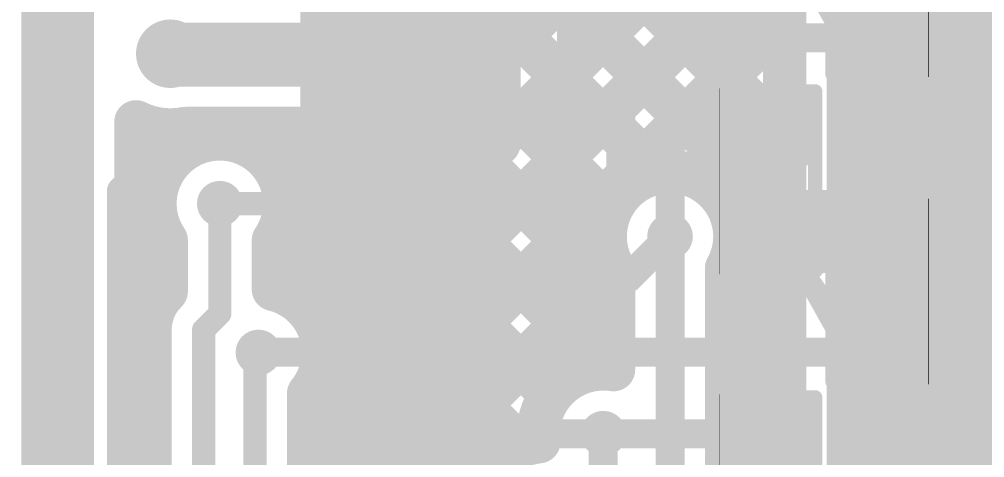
# Model space of a CAD drawing. Header units: millimetres. Extents: x -0.27 to 3.22, y -0.27 to 1.91.
# Drawn here: x 1.5378 to 1.8704, y 0.5177 to 0.6689 of the extents above; entities that cross this region are included whole.
import ezdxf

# ---------------------------------------------------------------- set-up
doc = ezdxf.new("R2010")
doc.units = ezdxf.units.MM
doc.header["$MEASUREMENT"] = 0
for name, color, linetype in [('BottomLayer', 5, 'Continuous'), ('BottomOverlay', 54, 'Continuous'), ('BottomPaste', 16, 'Continuous'), ('BottomSolder', 6, 'Continuous'), ('TopLayer', 1, 'Continuous'), ('TopOverlay', 2, 'Continuous'), ('TopPaste', 8, 'Continuous'), ('TopSolder', 216, 'Continuous'), ('ViaHoleLayer', 16, 'Continuous')]:
    doc.layers.add(name, color=color, linetype=linetype)
doc.styles.add('Arial', font='arial.ttf', dxfattribs={"height": 0.2})

# ---------------------------------------------------------------- blocks, each defined once
blk = doc.blocks.new('24_TSSOP_15')
at = {"layer": 'TopLayer'}
for points in [[(-0.14370075, 0.14960635), (-0.08464565, 0.14960635), (-0.08464565, 0.13188985), (-0.14370075, 0.13188985)], [(0.08464565, 0.14960635), (0.14370075, 0.14960635), (0.14370075, 0.13188985), (0.08464565, 0.13188985)], [(-0.14370075, 0.12401575), (-0.08464565, 0.12401575), (-0.08464565, 0.10629925), (-0.14370075, 0.10629925)], [(0.08464565, 0.12401575), (0.14370075, 0.12401575), (0.14370075, 0.10629925), (0.08464565, 0.10629925)], [(-0.14370075, 0.09842525), (-0.08464565, 0.09842525), (-0.08464565, 0.08070875), (-0.14370075, 0.08070875)], [(0.08464565, 0.09842525), (0.14370075, 0.09842525), (0.14370075, 0.08070875), (0.08464565, 0.08070875)], [(-0.14370075, 0.07283465), (-0.08464565, 0.07283465), (-0.08464565, 0.05511815), (-0.14370075, 0.05511815)], [(0.08464565, 0.07283465), (0.14370075, 0.07283465), (0.14370075, 0.05511815), (0.08464565, 0.05511815)], [(-0.14370075, 0.04724415), (-0.08464565, 0.04724415), (-0.08464565, 0.02952765), (-0.14370075, 0.02952765)], [(0.08464565, 0.04724415), (0.14370075, 0.04724415), (0.14370075, 0.02952765), (0.08464565, 0.02952765)], [(-0.14370075, 0.02165355), (-0.08464565, 0.02165355), (-0.08464565, 0.00393705), (-0.14370075, 0.00393705)], [(0.08464565, 0.02165355), (0.14370075, 0.02165355), (0.14370075, 0.00393705), (0.08464565, 0.00393705)], [(-0.14370075, -0.00393695), (-0.08464565, -0.00393695), (-0.08464565, -0.02165345), (-0.14370075, -0.02165345)], [(0.08464565, -0.00393695), (0.14370075, -0.00393695), (0.14370075, -0.02165345), (0.08464565, -0.02165345)], [(-0.14370075, -0.02952755), (-0.08464565, -0.02952755), (-0.08464565, -0.04724405), (-0.14370075, -0.04724405)], [(0.08464565, -0.02952755), (0.14370075, -0.02952755), (0.14370075, -0.04724405), (0.08464565, -0.04724405)], [(-0.14370075, -0.05511805), (-0.08464565, -0.05511805), (-0.08464565, -0.07283455), (-0.14370075, -0.07283455)], [(0.08464565, -0.05511805), (0.14370075, -0.05511805), (0.14370075, -0.07283455), (0.08464565, -0.07283455)], [(-0.14370075, -0.08070865), (-0.08464565, -0.08070865), (-0.08464565, -0.09842515), (-0.14370075, -0.09842515)], [(0.08464565, -0.08070865), (0.14370075, -0.08070865), (0.14370075, -0.09842515), (0.08464565, -0.09842515)], [(-0.14370075, -0.10629915), (-0.08464565, -0.10629915), (-0.08464565, -0.12401565), (-0.14370075, -0.12401565)], [(0.08464565, -0.10629915), (0.14370075, -0.10629915), (0.14370075, -0.12401565), (0.08464565, -0.12401565)], [(-0.14370075, -0.13188975), (-0.08464565, -0.13188975), (-0.08464565, -0.14960625), (-0.14370075, -0.14960625)], [(0.08464565, -0.13188975), (0.14370075, -0.13188975), (0.14370075, -0.14960625), (0.08464565, -0.14960625)]]:
    blk.add_hatch(color=1, dxfattribs=at).paths.add_polyline_path(points)
at = {"layer": 'TopPaste'}
for points in [[(-0.14370075, 0.14960635), (-0.08464565, 0.14960635), (-0.08464565, 0.13188985), (-0.14370075, 0.13188985)], [(0.08464565, 0.14960635), (0.14370075, 0.14960635), (0.14370075, 0.13188985), (0.08464565, 0.13188985)], [(-0.14370075, 0.12401575), (-0.08464565, 0.12401575), (-0.08464565, 0.10629925), (-0.14370075, 0.10629925)], [(0.08464565, 0.12401575), (0.14370075, 0.12401575), (0.14370075, 0.10629925), (0.08464565, 0.10629925)], [(-0.14370075, 0.09842525), (-0.08464565, 0.09842525), (-0.08464565, 0.08070875), (-0.14370075, 0.08070875)], [(0.08464565, 0.09842525), (0.14370075, 0.09842525), (0.14370075, 0.08070875), (0.08464565, 0.08070875)], [(-0.14370075, 0.07283465), (-0.08464565, 0.07283465), (-0.08464565, 0.05511815), (-0.14370075, 0.05511815)], [(0.08464565, 0.07283465), (0.14370075, 0.07283465), (0.14370075, 0.05511815), (0.08464565, 0.05511815)], [(-0.14370075, 0.04724415), (-0.08464565, 0.04724415), (-0.08464565, 0.02952765), (-0.14370075, 0.02952765)], [(0.08464565, 0.04724415), (0.14370075, 0.04724415), (0.14370075, 0.02952765), (0.08464565, 0.02952765)], [(-0.14370075, 0.02165355), (-0.08464565, 0.02165355), (-0.08464565, 0.00393705), (-0.14370075, 0.00393705)], [(0.08464565, 0.02165355), (0.14370075, 0.02165355), (0.14370075, 0.00393705), (0.08464565, 0.00393705)], [(-0.14370075, -0.00393695), (-0.08464565, -0.00393695), (-0.08464565, -0.02165345), (-0.14370075, -0.02165345)], [(0.08464565, -0.00393695), (0.14370075, -0.00393695), (0.14370075, -0.02165345), (0.08464565, -0.02165345)], [(-0.14370075, -0.02952755), (-0.08464565, -0.02952755), (-0.08464565, -0.04724405), (-0.14370075, -0.04724405)], [(0.08464565, -0.02952755), (0.14370075, -0.02952755), (0.14370075, -0.04724405), (0.08464565, -0.04724405)], [(-0.14370075, -0.05511805), (-0.08464565, -0.05511805), (-0.08464565, -0.07283455), (-0.14370075, -0.07283455)], [(0.08464565, -0.05511805), (0.14370075, -0.05511805), (0.14370075, -0.07283455), (0.08464565, -0.07283455)], [(-0.14370075, -0.08070865), (-0.08464565, -0.08070865), (-0.08464565, -0.09842515), (-0.14370075, -0.09842515)], [(0.08464565, -0.08070865), (0.14370075, -0.08070865), (0.14370075, -0.09842515), (0.08464565, -0.09842515)], [(-0.14370075, -0.10629915), (-0.08464565, -0.10629915), (-0.08464565, -0.12401565), (-0.14370075, -0.12401565)], [(0.08464565, -0.10629915), (0.14370075, -0.10629915), (0.14370075, -0.12401565), (0.08464565, -0.12401565)], [(-0.14370075, -0.13188975), (-0.08464565, -0.13188975), (-0.08464565, -0.14960625), (-0.14370075, -0.14960625)], [(0.08464565, -0.13188975), (0.14370075, -0.13188975), (0.14370075, -0.14960625), (0.08464565, -0.14960625)]]:
    blk.add_hatch(color=8, dxfattribs=at).paths.add_polyline_path(points)
at = {"layer": 'TopSolder'}
for points in [[(-0.14770075, 0.15360635), (-0.08064565, 0.15360635), (-0.08064565, 0.12788985), (-0.14770075, 0.12788985)], [(0.08064565, 0.15360635), (0.14770075, 0.15360635), (0.14770075, 0.12788985), (0.08064565, 0.12788985)], [(-0.14770075, 0.12801575), (-0.08064565, 0.12801575), (-0.08064565, 0.10229925), (-0.14770075, 0.10229925)], [(0.08064565, 0.12801575), (0.14770075, 0.12801575), (0.14770075, 0.10229925), (0.08064565, 0.10229925)], [(-0.14770075, 0.10242525), (-0.08064565, 0.10242525), (-0.08064565, 0.07670875), (-0.14770075, 0.07670875)], [(0.08064565, 0.10242525), (0.14770075, 0.10242525), (0.14770075, 0.07670875), (0.08064565, 0.07670875)], [(-0.14770075, 0.07683465), (-0.08064565, 0.07683465), (-0.08064565, 0.05111815), (-0.14770075, 0.05111815)], [(0.08064565, 0.07683465), (0.14770075, 0.07683465), (0.14770075, 0.05111815), (0.08064565, 0.05111815)], [(-0.14770075, 0.05124415), (-0.08064565, 0.05124415), (-0.08064565, 0.02552765), (-0.14770075, 0.02552765)], [(0.08064565, 0.05124415), (0.14770075, 0.05124415), (0.14770075, 0.02552765), (0.08064565, 0.02552765)], [(-0.14770075, 0.02565355), (-0.08064565, 0.02565355), (-0.08064565, -6.295e-05), (-0.14770075, -6.295e-05)], [(0.08064565, 0.02565355), (0.14770075, 0.02565355), (0.14770075, -6.295e-05), (0.08064565, -6.295e-05)], [(-0.14770075, 6.305e-05), (-0.08064565, 6.305e-05), (-0.08064565, -0.02565345), (-0.14770075, -0.02565345)], [(0.08064565, 6.305e-05), (0.14770075, 6.305e-05), (0.14770075, -0.02565345), (0.08064565, -0.02565345)], [(-0.14770075, -0.02552755), (-0.08064565, -0.02552755), (-0.08064565, -0.05124405), (-0.14770075, -0.05124405)], [(0.08064565, -0.02552755), (0.14770075, -0.02552755), (0.14770075, -0.05124405), (0.08064565, -0.05124405)], [(-0.14770075, -0.05111805), (-0.08064565, -0.05111805), (-0.08064565, -0.07683455), (-0.14770075, -0.07683455)], [(0.08064565, -0.05111805), (0.14770075, -0.05111805), (0.14770075, -0.07683455), (0.08064565, -0.07683455)], [(-0.14770075, -0.07670865), (-0.08064565, -0.07670865), (-0.08064565, -0.10242515), (-0.14770075, -0.10242515)], [(0.08064565, -0.07670865), (0.14770075, -0.07670865), (0.14770075, -0.10242515), (0.08064565, -0.10242515)], [(-0.14770075, -0.10229915), (-0.08064565, -0.10229915), (-0.08064565, -0.12801565), (-0.14770075, -0.12801565)], [(0.08064565, -0.10229915), (0.14770075, -0.10229915), (0.14770075, -0.12801565), (0.08064565, -0.12801565)], [(-0.14770075, -0.12788975), (-0.08064565, -0.12788975), (-0.08064565, -0.15360625), (-0.14770075, -0.15360625)], [(0.08064565, -0.12788975), (0.14770075, -0.12788975), (0.14770075, -0.15360625), (0.08064565, -0.15360625)]]:
    blk.add_hatch(color=216, dxfattribs=at).paths.add_polyline_path(points)
at = {"layer": 'TopOverlay'}
for points, const_width in [([(-0.145, 0.155, 1), (-0.155, 0.155, 1)], 0.005), ([(-0.15625, 0.155, 1), (-0.15375, 0.155, 1)], 0.0025), ([(-0.14625, 0.155, 1), (-0.14375, 0.155, 1)], 0.0025), ([(-0.078738, 0.155232, 1), (-0.076238, 0.155232, 1)], 0.0025), ([(0.076262, 0.155232, 1), (0.078762, 0.155232, 1)], 0.0025), ([(-0.0779372, -0.1515776, 1), (-0.0754372, -0.1515776, 1)], 0.0025), ([(0.0770628, -0.1515776, 1), (0.0795628, -0.1515776, 1)], 0.0025)]:
    blk.add_lwpolyline(points, format="xyb", close=True, dxfattribs=dict(at, const_width=const_width))
at = {"layer": 'TopOverlay', "const_width": 0.005}
for points in [[(-0.077488, 0.155232), (0.077512, 0.155232)], [(-0.0766872, -0.1515776), (0.0783128, -0.1515776)]]:
    blk.add_lwpolyline(points, dxfattribs=at)
blk = doc.blocks.new('R__0402_67')
at = {"layer": 'TopLayer'}
for points in [[(-0.0275, -0.0125), (-0.0275, 0.0125), (-0.009499999999999998, 0.0125), (-0.009500000000000001, -0.0125)], [(0.009499999999999998, -0.0125), (0.009500000000000001, 0.0125), (0.0275, 0.0125), (0.0275, -0.0125)]]:
    blk.add_hatch(color=1, dxfattribs=at).paths.add_polyline_path(points)
at = {"layer": 'TopPaste'}
for points in [[(-0.0275, -0.0125), (-0.0275, 0.0125), (-0.009499999999999998, 0.0125), (-0.009500000000000001, -0.0125)], [(0.009499999999999998, -0.0125), (0.009500000000000001, 0.0125), (0.0275, 0.0125), (0.0275, -0.0125)]]:
    blk.add_hatch(color=8, dxfattribs=at).paths.add_polyline_path(points)
at = {"layer": 'TopSolder'}
for points in [[(-0.0315, -0.0165), (-0.0315, 0.0165), (-0.005499999999999999, 0.0165), (-0.005500000000000001, -0.0165)], [(0.005499999999999999, -0.0165), (0.005500000000000001, 0.0165), (0.0315, 0.0165), (0.0315, -0.0165)]]:
    blk.add_hatch(color=216, dxfattribs=at).paths.add_polyline_path(points)
at = {"layer": 'TopOverlay'}
for points, const_width in [([(-0.031, 0.016), (0.031, 0.016)], 0.005), ([(-0.031, 0.016), (-0.031, -0.016)], 0.005), ([(0.031, 0.016), (0.031, -0.016)], 0.005), ([(-0.031, -0.016), (0.031, -0.016)], 0.005), ([(-0.032, -0.017), (0.032, -0.017)], 0.000127)]:
    blk.add_lwpolyline(points, dxfattribs=dict(at, const_width=const_width))
for points, const_width in [([(-0.03225, 0.016, 1), (-0.02975, 0.016, 1)], 0.0025), ([(-0.03225, 0.016, 1), (-0.02975, 0.016, 1)], 0.0025), ([(0.02975, 0.016, 1), (0.03225, 0.016, 1)], 0.0025), ([(0.02975, 0.016, 1), (0.03225, 0.016, 1)], 0.0025), ([(-0.03225, -0.016, 1), (-0.02975, -0.016, 1)], 0.0025), ([(-0.03225, -0.016, 1), (-0.02975, -0.016, 1)], 0.0025), ([(0.02975, -0.016, 1), (0.03225, -0.016, 1)], 0.0025), ([(0.02975, -0.016, 1), (0.03225, -0.016, 1)], 0.0025), ([(-0.0320317, -0.017, 1), (-0.0319683, -0.017, 1)], 6.35e-05), ([(0.0319683, -0.017, 1), (0.0320317, -0.017, 1)], 6.35e-05)]:
    blk.add_lwpolyline(points, format="xyb", close=True, dxfattribs=dict(at, const_width=const_width))
blk = doc.blocks.new('R__0402_68')
at = {"layer": 'TopLayer'}
for points in [[(-0.0275, -0.0125), (-0.0275, 0.0125), (-0.009500000000000003, 0.0125), (-0.009499999999999996, -0.0125)], [(0.009500000000000003, -0.0125), (0.009499999999999996, 0.0125), (0.0275, 0.0125), (0.0275, -0.0125)]]:
    blk.add_hatch(color=1, dxfattribs=at).paths.add_polyline_path(points)
at = {"layer": 'TopPaste'}
for points in [[(-0.0275, -0.0125), (-0.0275, 0.0125), (-0.009500000000000003, 0.0125), (-0.009499999999999996, -0.0125)], [(0.009500000000000003, -0.0125), (0.009499999999999996, 0.0125), (0.0275, 0.0125), (0.0275, -0.0125)]]:
    blk.add_hatch(color=8, dxfattribs=at).paths.add_polyline_path(points)
at = {"layer": 'TopSolder'}
for points in [[(-0.0315, -0.0165), (-0.0315, 0.0165), (-0.005500000000000003, 0.0165), (-0.005499999999999997, -0.0165)], [(0.005500000000000003, -0.0165), (0.005499999999999997, 0.0165), (0.0315, 0.0165), (0.0315, -0.0165)]]:
    blk.add_hatch(color=216, dxfattribs=at).paths.add_polyline_path(points)
at = {"layer": 'TopOverlay'}
for points, const_width in [([(0.031, 0.016), (-0.031, 0.016)], 0.005), ([(-0.031, -0.016), (-0.031, 0.016)], 0.005), ([(0.031, -0.016), (0.031, 0.016)], 0.005), ([(0.031, -0.016), (-0.031, -0.016)], 0.005), ([(0.032, -0.017), (-0.032, -0.017)], 0.000127)]:
    blk.add_lwpolyline(points, dxfattribs=dict(at, const_width=const_width))
for points, const_width in [([(-0.03225, 0.016, 1), (-0.02975, 0.016, 1)], 0.0025), ([(-0.03225, 0.016, 1), (-0.02975, 0.016, 1)], 0.0025), ([(0.02975, 0.016, 1), (0.03225, 0.016, 1)], 0.0025), ([(0.02975, 0.016, 1), (0.03225, 0.016, 1)], 0.0025), ([(-0.03225, -0.016, 1), (-0.02975, -0.016, 1)], 0.0025), ([(-0.03225, -0.016, 1), (-0.02975, -0.016, 1)], 0.0025), ([(0.02975, -0.016, 1), (0.03225, -0.016, 1)], 0.0025), ([(0.02975, -0.016, 1), (0.03225, -0.016, 1)], 0.0025), ([(-0.0320317, -0.017, 1), (-0.0319683, -0.017, 1)], 6.35e-05), ([(0.0319683, -0.017, 1), (0.0320317, -0.017, 1)], 6.35e-05)]:
    blk.add_lwpolyline(points, format="xyb", close=True, dxfattribs=dict(at, const_width=const_width))
blk = doc.blocks.new('R__0402_69')
at = {"layer": 'TopLayer'}
for points in [[(-0.0275, -0.0125), (-0.0275, 0.0125), (-0.009499999999999998, 0.0125), (-0.009500000000000001, -0.0125)], [(0.009499999999999998, -0.0125), (0.009500000000000001, 0.0125), (0.0275, 0.0125), (0.0275, -0.0125)]]:
    blk.add_hatch(color=1, dxfattribs=at).paths.add_polyline_path(points)
at = {"layer": 'TopPaste'}
for points in [[(-0.0275, -0.0125), (-0.0275, 0.0125), (-0.009499999999999998, 0.0125), (-0.009500000000000001, -0.0125)], [(0.009499999999999998, -0.0125), (0.009500000000000001, 0.0125), (0.0275, 0.0125), (0.0275, -0.0125)]]:
    blk.add_hatch(color=8, dxfattribs=at).paths.add_polyline_path(points)
at = {"layer": 'TopSolder'}
for points in [[(-0.0315, -0.0165), (-0.0315, 0.0165), (-0.005499999999999999, 0.0165), (-0.005500000000000001, -0.0165)], [(0.005499999999999999, -0.0165), (0.005500000000000001, 0.0165), (0.0315, 0.0165), (0.0315, -0.0165)]]:
    blk.add_hatch(color=216, dxfattribs=at).paths.add_polyline_path(points)
at = {"layer": 'TopOverlay'}
for points, const_width in [([(-0.031, 0.016), (0.031, 0.016)], 0.005), ([(-0.031, 0.016), (-0.031, -0.016)], 0.005), ([(0.031, 0.016), (0.031, -0.016)], 0.005), ([(-0.031, -0.016), (0.031, -0.016)], 0.005), ([(-0.032, -0.017), (0.032, -0.017)], 0.000127)]:
    blk.add_lwpolyline(points, dxfattribs=dict(at, const_width=const_width))
for points, const_width in [([(-0.03225, 0.016, 1), (-0.02975, 0.016, 1)], 0.0025), ([(-0.03225, 0.016, 1), (-0.02975, 0.016, 1)], 0.0025), ([(0.02975, 0.016, 1), (0.03225, 0.016, 1)], 0.0025), ([(0.02975, 0.016, 1), (0.03225, 0.016, 1)], 0.0025), ([(-0.03225, -0.016, 1), (-0.02975, -0.016, 1)], 0.0025), ([(-0.03225, -0.016, 1), (-0.02975, -0.016, 1)], 0.0025), ([(0.02975, -0.016, 1), (0.03225, -0.016, 1)], 0.0025), ([(0.02975, -0.016, 1), (0.03225, -0.016, 1)], 0.0025), ([(-0.0320317, -0.017, 1), (-0.0319683, -0.017, 1)], 6.35e-05), ([(0.0319683, -0.017, 1), (0.0320317, -0.017, 1)], 6.35e-05)]:
    blk.add_lwpolyline(points, format="xyb", close=True, dxfattribs=dict(at, const_width=const_width))
blk = doc.blocks.new('R__0402_70')
at = {"layer": 'TopLayer'}
for points in [[(-0.0275, -0.0125), (-0.0275, 0.0125), (-0.009500000000000003, 0.0125), (-0.009499999999999996, -0.0125)], [(0.009500000000000003, -0.0125), (0.009499999999999996, 0.0125), (0.0275, 0.0125), (0.0275, -0.0125)]]:
    blk.add_hatch(color=1, dxfattribs=at).paths.add_polyline_path(points)
at = {"layer": 'TopPaste'}
for points in [[(-0.0275, -0.0125), (-0.0275, 0.0125), (-0.009500000000000003, 0.0125), (-0.009499999999999996, -0.0125)], [(0.009500000000000003, -0.0125), (0.009499999999999996, 0.0125), (0.0275, 0.0125), (0.0275, -0.0125)]]:
    blk.add_hatch(color=8, dxfattribs=at).paths.add_polyline_path(points)
at = {"layer": 'TopSolder'}
for points in [[(-0.0315, -0.0165), (-0.0315, 0.0165), (-0.005500000000000003, 0.0165), (-0.005499999999999997, -0.0165)], [(0.005500000000000003, -0.0165), (0.005499999999999997, 0.0165), (0.0315, 0.0165), (0.0315, -0.0165)]]:
    blk.add_hatch(color=216, dxfattribs=at).paths.add_polyline_path(points)
at = {"layer": 'TopOverlay'}
for points, const_width in [([(0.031, 0.016), (-0.031, 0.016)], 0.005), ([(-0.031, -0.016), (-0.031, 0.016)], 0.005), ([(0.031, -0.016), (0.031, 0.016)], 0.005), ([(0.031, -0.016), (-0.031, -0.016)], 0.005), ([(0.032, -0.017), (-0.032, -0.017)], 0.000127)]:
    blk.add_lwpolyline(points, dxfattribs=dict(at, const_width=const_width))
for points, const_width in [([(-0.03225, 0.016, 1), (-0.02975, 0.016, 1)], 0.0025), ([(-0.03225, 0.016, 1), (-0.02975, 0.016, 1)], 0.0025), ([(0.02975, 0.016, 1), (0.03225, 0.016, 1)], 0.0025), ([(0.02975, 0.016, 1), (0.03225, 0.016, 1)], 0.0025), ([(-0.03225, -0.016, 1), (-0.02975, -0.016, 1)], 0.0025), ([(-0.03225, -0.016, 1), (-0.02975, -0.016, 1)], 0.0025), ([(0.02975, -0.016, 1), (0.03225, -0.016, 1)], 0.0025), ([(0.02975, -0.016, 1), (0.03225, -0.016, 1)], 0.0025), ([(-0.0320317, -0.017, 1), (-0.0319683, -0.017, 1)], 6.35e-05), ([(0.0319683, -0.017, 1), (0.0320317, -0.017, 1)], 6.35e-05)]:
    blk.add_lwpolyline(points, format="xyb", close=True, dxfattribs=dict(at, const_width=const_width))
blk = doc.blocks.new('R__0603_B_132')
at = {"layer": 'BottomLayer'}
for points in [[(-0.045, -0.0175), (-0.045, 0.0175), (-0.015, 0.0175), (-0.015, -0.0175)], [(0.015, -0.0175), (0.015, 0.0175), (0.045, 0.0175), (0.045, -0.0175)]]:
    blk.add_hatch(color=5, dxfattribs=at).paths.add_polyline_path(points)
at = {"layer": 'BottomPaste'}
for points in [[(-0.045, -0.0175), (-0.045, 0.0175), (-0.015, 0.0175), (-0.015, -0.0175)], [(0.015, -0.0175), (0.015, 0.0175), (0.045, 0.0175), (0.045, -0.0175)]]:
    blk.add_hatch(color=16, dxfattribs=at).paths.add_polyline_path(points)
at = {"layer": 'BottomSolder'}
for points in [[(-0.049, -0.0215), (-0.049, 0.0215), (-0.011, 0.0215), (-0.011, -0.0215)], [(0.011, -0.0215), (0.011, 0.0215), (0.049, 0.0215), (0.049, -0.0215)]]:
    blk.add_hatch(color=6, dxfattribs=at).paths.add_polyline_path(points)
at = {"layer": 'BottomOverlay', "const_width": 0.005}
for points in [[(-0.049, 0.021), (0.049, 0.021)], [(-0.049, 0.021), (-0.049, -0.021)], [(0.049, 0.021), (0.049, -0.021)], [(-0.049, -0.021), (0.049, -0.021)]]:
    blk.add_lwpolyline(points, dxfattribs=at)
at = {"layer": 'BottomOverlay', "const_width": 0.0025}
for points in [[(-0.05025, 0.021, 1), (-0.04775, 0.021, 1)], [(-0.05025, 0.021, 1), (-0.04775, 0.021, 1)], [(0.04775, 0.021, 1), (0.05025, 0.021, 1)], [(0.04775, 0.021, 1), (0.05025, 0.021, 1)], [(-0.05025, -0.021, 1), (-0.04775, -0.021, 1)], [(-0.05025, -0.021, 1), (-0.04775, -0.021, 1)], [(0.04775, -0.021, 1), (0.05025, -0.021, 1)], [(0.04775, -0.021, 1), (0.05025, -0.021, 1)]]:
    blk.add_lwpolyline(points, format="xyb", close=True, dxfattribs=at)

msp = doc.modelspace()

# ---------------------------------------------------------------- hatches: boundary and pattern name
at = {"layer": 'BottomLayer'}
msp.add_hatch(color=5, dxfattribs=at).paths.add_polyline_path([(1.816, 0.431), (1.949, 0.431), (1.949, 0.811), (1.816, 0.811)])
h = msp.add_hatch(color=5, dxfattribs=at)
edge = h.paths.add_edge_path()
edge.add_arc((1.589811, 0.657), 0.011811, 0, 360)
h = msp.add_hatch(color=5, dxfattribs=at)
edge = h.paths.add_edge_path()
edge.add_arc((1.606874, 0.6052953), 0.007874, 0, 360)
h = msp.add_hatch(color=5, dxfattribs=at)
edge = h.paths.add_edge_path()
edge.add_arc((1.836, 0.596), 0.011811, 0, 360)
h = msp.add_hatch(color=5, dxfattribs=at)
edge = h.paths.add_edge_path()
edge.add_arc((1.762, 0.594), 0.007874, 0, 360)
h = msp.add_hatch(color=5, dxfattribs=at)
edge = h.paths.add_edge_path()
edge.add_arc((1.6201693, 0.554), 0.007874, 0, 360)
h = msp.add_hatch(color=5, dxfattribs=at)
edge = h.paths.add_edge_path()
edge.add_arc((1.7390003, 0.5259999), 0.007874, 0, 360)
at = {"layer": 'TopLayer'}
h = msp.add_hatch(color=1, dxfattribs=at)
edge = h.paths.add_edge_path()
edge.add_arc((1.589811, 0.657), 0.011811, 0, 360)
h = msp.add_hatch(color=1, dxfattribs=at)
edge = h.paths.add_edge_path()
edge.add_arc((1.606874, 0.6052953), 0.007874, 0, 360)
msp.add_hatch(color=1, dxfattribs=at).paths.add_polyline_path([(1.783, 0.582), (1.847, 0.582), (1.847, 0.61), (1.783, 0.61)])
h = msp.add_hatch(color=1, dxfattribs=at)
edge = h.paths.add_edge_path()
edge.add_arc((1.836, 0.596), 0.011811, 0, 360)
h = msp.add_hatch(color=1, dxfattribs=at)
edge = h.paths.add_edge_path()
edge.add_arc((1.762, 0.594), 0.007874, 0, 360)
h = msp.add_hatch(color=1, dxfattribs=at)
edge = h.paths.add_edge_path()
edge.add_arc((1.6201693, 0.554), 0.007874, 0, 360)
h = msp.add_hatch(color=1, dxfattribs=at)
edge = h.paths.add_edge_path()
edge.add_arc((1.7390003, 0.5259999), 0.007874, 0, 360)
at = {"layer": 'ViaHoleLayer'}
h = msp.add_hatch(color=16, dxfattribs=at)
edge = h.paths.add_edge_path()
edge.add_arc((1.589811, 0.657), 0.0059055, 0, 360)
h = msp.add_hatch(color=16, dxfattribs=at)
edge = h.paths.add_edge_path()
edge.add_arc((1.606874, 0.6052953), 0.003937, 0, 360)
h = msp.add_hatch(color=16, dxfattribs=at)
edge = h.paths.add_edge_path()
edge.add_arc((1.836, 0.596), 0.0059055, 0, 360)
h = msp.add_hatch(color=16, dxfattribs=at)
edge = h.paths.add_edge_path()
edge.add_arc((1.762, 0.594), 0.003937, 0, 360)
h = msp.add_hatch(color=16, dxfattribs=at)
edge = h.paths.add_edge_path()
edge.add_arc((1.6201693, 0.554), 0.003937, 0, 360)
h = msp.add_hatch(color=16, dxfattribs=at)
edge = h.paths.add_edge_path()
edge.add_arc((1.7390003, 0.5259999), 0.003937, 0, 360)

# ---------------------------------------------------------------- linework, layer by layer
at = {"layer": 'BottomLayer'}
for points, const_width in [([(1.8015, 0.455), (1.8015, 0.8255)], 0.015), ([(1.551, 0.502), (1.551, 0.772)], 0.025), ([(1.7035, 0.7549411), (1.8015, 0.6569411)], 0.015), ([(1.703, 0.6553943), (1.8015, 0.7538943)], 0.015), ([(1.703, 0.62711), (1.8015, 0.72561)], 0.015), ([(1.706, 0.7241568), (1.8015, 0.6286568)], 0.015), ([(1.6375, 0.5333257), (1.8015, 0.6973257)], 0.015), ([(1.706, 0.6958725), (1.8015, 0.6003725)], 0.015), ([(1.703, 0.626), (1.703, 0.6825)], 0.015), ([(1.6375, 0.5050414), (1.8015, 0.6690414)], 0.015), ([(1.703, 0.6705882), (1.7576426, 0.6159456)], 0.015), ([(1.589811, 0.657), (1.5901213, 0.6566897)], 0.022), ([(1.5901213, 0.6566897), (1.6698103, 0.6566897)], 0.022), ([(1.6698103, 0.6566897), (1.671, 0.6555)], 0.022), ([(1.703, 0.6423039), (1.7417625, 0.6035414)], 0.015), ([(1.7737705, 0.6130276), (1.8015, 0.6407571)], 0.015), ([(1.578, 0.5131838), (1.578, 0.633489)], 0.015), ([(1.5949195, 0.6311897), (1.639, 0.6311897)], 0.015), ([(1.600977, 0.6311897), (1.604612, 0.6275547)], 0.015), ([(1.6165202, 0.6254831), (1.6222268, 0.6311897)], 0.015), ([(1.6292613, 0.6311897), (1.7210693, 0.5393817)], 0.015), ([(1.639, 0.626), (1.639, 0.6311897)], 0.015), ([(1.578, 0.6152472), (1.5937362, 0.6309834)], 0.015), ([(1.578, 0.6258824), (1.587462, 0.6164204)], 0.015), ([(1.625374, 0.5777683), (1.6736057, 0.626)], 0.015), ([(1.6288449, 0.6095235), (1.6453214, 0.626)], 0.015), ([(1.639, 0.626), (1.703, 0.626)], 0.015), ([(1.6400854, 0.5641954), (1.70189, 0.626)], 0.015), ([(1.6627353, 0.626), (1.7404056, 0.5483297)], 0.015), ([(1.6910196, 0.626), (1.7425, 0.5745196)], 0.015), ([(1.7843357, 0.5953085), (1.8015, 0.6124728)], 0.015), ([(1.606874, 0.5673965), (1.606874, 0.6052953)], 0.008), ([(1.6291334, 0.6030333), (1.7105159, 0.5216508)], 0.015), ([(1.578, 0.5975981), (1.588374, 0.5872241)], 0.015), ([(1.578, 0.5869629), (1.5866862, 0.5956491)], 0.015), ([(1.588374, 0.5750595), (1.588374, 0.5927117)], 0.015), ([(1.625374, 0.5757602), (1.625374, 0.5927117)], 0.015), ([(1.762, 0.438), (1.762, 0.594)], 0.01), ([(1.7839456, 0.5896426), (1.8015, 0.5720882)], 0.015), ([(1.6375, 0.4767571), (1.7425, 0.5817571)], 0.015), ([(1.7425, 0.5480985), (1.7425, 0.5830298)], 0.015), ([(1.7815, 0.5641885), (1.8015, 0.5841885)], 0.015), ([(1.7815, 0.4460772), (1.7815, 0.5830298)], 0.015), ([(1.625374, 0.5785084), (1.629587, 0.5742954)], 0.015), ([(1.578, 0.5693138), (1.5829687, 0.5643451)], 0.015), ([(1.578, 0.5586786), (1.5828771, 0.5635557)], 0.015), ([(1.5827953, 0.5083885), (1.5827953, 0.5618178)], 0.015), ([(1.6012953, 0.5618178), (1.606874, 0.5673965)], 0.008), ([(1.6404647, 0.5634177), (1.6974275, 0.5064549)], 0.015), ([(1.7815, 0.5638039), (1.8015, 0.5438039)], 0.015), ([(1.6012953, 0.4849387), (1.6012953, 0.5618178)], 0.008), ([(1.7815, 0.5359042), (1.8015, 0.5559042)], 0.015), ([(1.7373394, 0.5483122), (1.7425, 0.5534728)], 0.015), ([(1.619, 0.552), (1.6201693, 0.5531693)], 0.008), ([(1.619, 0.356), (1.619, 0.552)], 0.008), ([(1.6201693, 0.5531693), (1.6201693, 0.554)], 0.008), ([(1.578, 0.5410295), (1.5827953, 0.5362342)], 0.015), ([(1.6375, 0.363663), (1.6375, 0.5398493)], 0.015), ([(1.6375, 0.5380981), (1.7006263, 0.4749718)], 0.015), ([(1.578, 0.5303943), (1.5827953, 0.5351896)], 0.015), ([(1.7815, 0.5355196), (1.8015, 0.5155196)], 0.015), ([(1.7107903, 0.5217631), (1.716688, 0.5276608)], 0.015), ([(1.7815, 0.5076199), (1.8015, 0.5276199)], 0.015), ([(1.7390003, 0.4259997), (1.7390003, 0.5259999)], 0.01), ([(1.578, 0.5131838), (1.5827953, 0.5083885)], 0.015)]:
    msp.add_lwpolyline(points, dxfattribs=dict(at, const_width=const_width))
for points, const_width in [([(1.69925, 0.6705882, 1), (1.70675, 0.6705882, 1)], 0.0075), ([(1.79775, 0.6690414, 1), (1.80525, 0.6690414, 1)], 0.0075), ([(1.584311, 0.657, 1), (1.595311, 0.657, 1)], 0.011), ([(1.5846213, 0.6566897, 1), (1.5956213, 0.6566897, 1)], 0.011), ([(1.5846213, 0.6566897, 1), (1.5956213, 0.6566897, 1)], 0.011), ([(1.6643103, 0.6566897, 1), (1.6753103, 0.6566897, 1)], 0.011), ([(1.6643103, 0.6566897, 1), (1.6753103, 0.6566897, 1)], 0.011), ([(1.6655, 0.6555, 1), (1.6765, 0.6555, 1)], 0.011), ([(1.69925, 0.6553943, 1), (1.70675, 0.6553943, 1)], 0.0075), ([(1.79775, 0.6569411, 1), (1.80525, 0.6569411, 1)], 0.0075), ([(1.69925, 0.6423039, 1), (1.70675, 0.6423039, 1)], 0.0075), ([(1.79775, 0.6407571, 1), (1.80525, 0.6407571, 1)], 0.0075), ([(1.57425, 0.633489, 1), (1.58175, 0.633489, 1)], 0.0075), ([(1.57425, 0.633489, 1), (1.58175, 0.633489, 1)], 0.0075), ([(1.5911695, 0.6311897, 1), (1.5986695, 0.6311897, 1)], 0.0075), ([(1.5911695, 0.6311897, 1), (1.5986695, 0.6311897, 1)], 0.0075), ([(1.597227, 0.6311897, 1), (1.604727, 0.6311897, 1)], 0.0075), ([(1.6184768, 0.6311897, 1), (1.6259768, 0.6311897, 1)], 0.0075), ([(1.6255113, 0.6311897, 1), (1.6330113, 0.6311897, 1)], 0.0075), ([(1.63525, 0.6311897, 1), (1.64275, 0.6311897, 1)], 0.0075), ([(1.63525, 0.6311897, 1), (1.64275, 0.6311897, 1)], 0.0075), ([(1.5899862, 0.6309834, 1), (1.5974862, 0.6309834, 1)], 0.0075), ([(1.79775, 0.6286568, 1), (1.80525, 0.6286568, 1)], 0.0075), ([(1.57425, 0.6258824, 1), (1.58175, 0.6258824, 1)], 0.0075), ([(1.600862, 0.6275547, 1), (1.608362, 0.6275547, 1)], 0.0075), ([(1.6127702, 0.6254831, 1), (1.6202702, 0.6254831, 1)], 0.0075), ([(1.63525, 0.626, 1), (1.64275, 0.626, 1)], 0.0075), ([(1.63525, 0.626, 1), (1.64275, 0.626, 1)], 0.0075), ([(1.6415714, 0.626, 1), (1.6490714, 0.626, 1)], 0.0075), ([(1.6589853, 0.626, 1), (1.6664853, 0.626, 1)], 0.0075), ([(1.6698557, 0.626, 1), (1.6773557, 0.626, 1)], 0.0075), ([(1.6872696, 0.626, 1), (1.6947696, 0.626, 1)], 0.0075), ([(1.69814, 0.626, 1), (1.70564, 0.626, 1)], 0.0075), ([(1.69925, 0.62711, 1), (1.70675, 0.62711, 1)], 0.0075), ([(1.69925, 0.626, 1), (1.70675, 0.626, 1)], 0.0075), ([(1.69925, 0.626, 1), (1.70675, 0.626, 1)], 0.0075), ([(1.57425, 0.6152472, 1), (1.58175, 0.6152472, 1)], 0.0075), ([(1.583712, 0.6164204, 1), (1.591212, 0.6164204, 1)], 0.0075), ([(1.7538926, 0.6159456, 1), (1.7613926, 0.6159456, 1)], 0.0075), ([(1.7700205, 0.6130276, 1), (1.7775205, 0.6130276, 1)], 0.0075), ([(1.79775, 0.6124728, 1), (1.80525, 0.6124728, 1)], 0.0075), ([(1.6250949, 0.6095235, 1), (1.6325949, 0.6095235, 1)], 0.0075), ([(1.625498, 0.6052953, 1), (1.632998, 0.6052953, 1)], 0.0075), ([(1.625498, 0.6052953, 1), (1.632998, 0.6052953, 1)], 0.0075), ([(1.604874, 0.6052953, 1), (1.608874, 0.6052953, 1)], 0.004), ([(1.6253834, 0.6030333, 1), (1.6328834, 0.6030333, 1)], 0.0075), ([(1.7380125, 0.6035414, 1), (1.7455125, 0.6035414, 1)], 0.0075), ([(1.79775, 0.6003725, 1), (1.80525, 0.6003725, 1)], 0.0075), ([(1.57425, 0.5975981, 1), (1.58175, 0.5975981, 1)], 0.0075), ([(1.5829362, 0.5956491, 1), (1.5904362, 0.5956491, 1)], 0.0075), ([(1.7805857, 0.5953085, 1), (1.7880857, 0.5953085, 1)], 0.0075), ([(1.584624, 0.5927117, 1), (1.592124, 0.5927117, 1)], 0.0075), ([(1.584624, 0.5927117, 1), (1.592124, 0.5927117, 1)], 0.0075), ([(1.621624, 0.5927117, 1), (1.629124, 0.5927117, 1)], 0.0075), ([(1.621624, 0.5927117, 1), (1.629124, 0.5927117, 1)], 0.0075), ([(1.7595, 0.594, 1), (1.7645, 0.594, 1)], 0.005), ([(1.780624, 0.594, 1), (1.788124, 0.594, 1)], 0.0075), ([(1.780624, 0.594, 1), (1.788124, 0.594, 1)], 0.0075), ([(1.7801956, 0.5896426, 1), (1.7876956, 0.5896426, 1)], 0.0075), ([(1.57425, 0.5869629, 1), (1.58175, 0.5869629, 1)], 0.0075), ([(1.584624, 0.5872241, 1), (1.592124, 0.5872241, 1)], 0.0075), ([(1.73875, 0.5830298, 1), (1.74625, 0.5830298, 1)], 0.0075), ([(1.73875, 0.5830298, 1), (1.74625, 0.5830298, 1)], 0.0075), ([(1.73875, 0.5817571, 1), (1.74625, 0.5817571, 1)], 0.0075), ([(1.77775, 0.5830298, 1), (1.78525, 0.5830298, 1)], 0.0075), ([(1.77775, 0.5830298, 1), (1.78525, 0.5830298, 1)], 0.0075), ([(1.79775, 0.5841885, 1), (1.80525, 0.5841885, 1)], 0.0075), ([(1.621624, 0.5785084, 1), (1.629124, 0.5785084, 1)], 0.0075), ([(1.5844638, 0.5748993, 1), (1.5919638, 0.5748993, 1)], 0.0075), ([(1.5844638, 0.5748993, 1), (1.5919638, 0.5748993, 1)], 0.0075), ([(1.584624, 0.5750595, 1), (1.592124, 0.5750595, 1)], 0.0075), ([(1.621624, 0.5777683, 1), (1.629124, 0.5777683, 1)], 0.0075), ([(1.621624, 0.5757602, 1), (1.629124, 0.5757602, 1)], 0.0075), ([(1.621624, 0.5757602, 1), (1.629124, 0.5757602, 1)], 0.0075), ([(1.625837, 0.5742954, 1), (1.633337, 0.5742954, 1)], 0.0075), ([(1.73875, 0.5745196, 1), (1.74625, 0.5745196, 1)], 0.0075), ([(1.79775, 0.5720882, 1), (1.80525, 0.5720882, 1)], 0.0075), ([(1.57425, 0.5693138, 1), (1.58175, 0.5693138, 1)], 0.0075), ([(1.5790453, 0.5618178, 1), (1.5865453, 0.5618178, 1)], 0.0075), ([(1.5790453, 0.5618178, 1), (1.5865453, 0.5618178, 1)], 0.0075), ([(1.5790453, 0.5618178, 1), (1.5865453, 0.5618178, 1)], 0.0075), ([(1.5791271, 0.5635557, 1), (1.5866271, 0.5635557, 1)], 0.0075), ([(1.5792187, 0.5643451, 1), (1.5867187, 0.5643451, 1)], 0.0075), ([(1.604874, 0.5673965, 1), (1.608874, 0.5673965, 1)], 0.004), ([(1.604874, 0.5673965, 1), (1.608874, 0.5673965, 1)], 0.004), ([(1.6363354, 0.5641954, 1), (1.6438354, 0.5641954, 1)], 0.0075), ([(1.6367147, 0.5634177, 1), (1.6442147, 0.5634177, 1)], 0.0075), ([(1.77775, 0.5641885, 1), (1.78525, 0.5641885, 1)], 0.0075), ([(1.77775, 0.5638039, 1), (1.78525, 0.5638039, 1)], 0.0075), ([(1.57425, 0.5586786, 1), (1.58175, 0.5586786, 1)], 0.0075), ([(1.5992953, 0.5618178, 1), (1.6032953, 0.5618178, 1)], 0.004), ([(1.5992953, 0.5618178, 1), (1.6032953, 0.5618178, 1)], 0.004), ([(1.79775, 0.5559042, 1), (1.80525, 0.5559042, 1)], 0.0075), ([(1.6387933, 0.554, 1), (1.6462933, 0.554, 1)], 0.0075), ([(1.6387933, 0.554, 1), (1.6462933, 0.554, 1)], 0.0075), ([(1.73875, 0.5534728, 1), (1.74625, 0.5534728, 1)], 0.0075), ([(1.617, 0.552, 1), (1.621, 0.552, 1)], 0.004), ([(1.617, 0.552, 1), (1.621, 0.552, 1)], 0.004), ([(1.6181693, 0.554, 1), (1.6221693, 0.554, 1)], 0.004), ([(1.6181693, 0.5531693, 1), (1.6221693, 0.5531693, 1)], 0.004), ([(1.6181693, 0.5531693, 1), (1.6221693, 0.5531693, 1)], 0.004), ([(1.7335894, 0.5483122, 1), (1.7410894, 0.5483122, 1)], 0.0075), ([(1.7366556, 0.5483297, 1), (1.7441556, 0.5483297, 1)], 0.0075), ([(1.73875, 0.5480985, 1), (1.74625, 0.5480985, 1)], 0.0075), ([(1.73875, 0.5480985, 1), (1.74625, 0.5480985, 1)], 0.0075), ([(1.79775, 0.5438039, 1), (1.80525, 0.5438039, 1)], 0.0075), ([(1.57425, 0.5410295, 1), (1.58175, 0.5410295, 1)], 0.0075), ([(1.63375, 0.5398493, 1), (1.64125, 0.5398493, 1)], 0.0075), ([(1.63375, 0.5398493, 1), (1.64125, 0.5398493, 1)], 0.0075), ([(1.63375, 0.5380981, 1), (1.64125, 0.5380981, 1)], 0.0075), ([(1.7173193, 0.5393817, 1), (1.7248193, 0.5393817, 1)], 0.0075), ([(1.5790453, 0.5362342, 1), (1.5865453, 0.5362342, 1)], 0.0075), ([(1.5790453, 0.5351896, 1), (1.5865453, 0.5351896, 1)], 0.0075), ([(1.77775, 0.5359042, 1), (1.78525, 0.5359042, 1)], 0.0075), ([(1.77775, 0.5355196, 1), (1.78525, 0.5355196, 1)], 0.0075), ([(1.63375, 0.5333257, 1), (1.64125, 0.5333257, 1)], 0.0075), ([(1.57425, 0.5303943, 1), (1.58175, 0.5303943, 1)], 0.0075), ([(1.712938, 0.5276608, 1), (1.720438, 0.5276608, 1)], 0.0075), ([(1.79775, 0.5276199, 1), (1.80525, 0.5276199, 1)], 0.0075), ([(1.7067659, 0.5216508, 1), (1.7142659, 0.5216508, 1)], 0.0075), ([(1.7070403, 0.5217631, 1), (1.7145403, 0.5217631, 1)], 0.0075), ([(1.7130456, 0.5232523, 1), (1.7205456, 0.5232523, 1)], 0.0075), ([(1.7130456, 0.5232523, 1), (1.7205456, 0.5232523, 1)], 0.0075), ([(1.7365003, 0.5259999, 1), (1.7415003, 0.5259999, 1)], 0.005), ([(1.79775, 0.5155196, 1), (1.80525, 0.5155196, 1)], 0.0075), ([(1.57425, 0.5131838, 1), (1.58175, 0.5131838, 1)], 0.0075), ([(1.57425, 0.5131838, 1), (1.58175, 0.5131838, 1)], 0.0075)]:
    msp.add_lwpolyline(points, format="xyb", close=True, dxfattribs=dict(at, const_width=const_width))
at = {"layer": 'BottomLayer', "const_width": 0.015}
for points in [[(1.5949195, 0.6311897, -0.1667539451085492), (1.578, 0.633489)], [(1.588374, 0.5927117, -1.354179017869317), (1.629248, 0.6052953)], [(1.7425, 0.5830298, -1.295729602671385), (1.784374, 0.594)], [(1.629248, 0.6052953, -0.1504469350805243), (1.625374, 0.5927117)], [(1.784374, 0.594, -0.128817262419435), (1.7815, 0.5830298)], [(1.5827953, 0.5618178, -0.198912367379658), (1.5882138, 0.5748993)], [(1.5827953, 0.5618178, -0.198912367379658), (1.5882138, 0.5748993)], [(1.625374, 0.5757602, -0.3470067153820883), (1.6425433, 0.554)], [(1.6425433, 0.554, -0.1728739239408364), (1.6375, 0.5398493)], [(1.7167956, 0.5232523, -0.4988696727843683), (1.7425, 0.5480985)], [(1.7006263, 0.4884164, -0.5671782659034381), (1.7167956, 0.5232523)]]:
    msp.add_lwpolyline(points, format="xyb", dxfattribs=at)
at = {"layer": 'TopLayer'}
for points, const_width in [([(1.861, 0.39), (1.861, 0.758)], 0.008), ([(1.728, 0.6367438), (1.728, 0.682)], 0.01), ([(1.745, 0.644331), (1.763169, 0.6625)], 0.01), ([(1.763169, 0.6625), (1.834, 0.6625)], 0.01), ([(1.589811, 0.657), (1.5900728, 0.6567382)], 0.01), ([(1.5900728, 0.6567382), (1.6679114, 0.6567382)], 0.01), ([(1.6679114, 0.6567382), (1.6681732, 0.6564764)], 0.01), ([(1.745, 0.6111532), (1.745, 0.644331)], 0.01), ([(1.7221421, 0.6308859), (1.728, 0.6367438)], 0.01), ([(1.6668895, 0.6296022), (1.6681732, 0.6308859)], 0.01), ([(1.6681732, 0.6308859), (1.7221421, 0.6308859)], 0.01), ([(1.762, 0.6256421), (1.7678579, 0.6315)], 0.01), ([(1.7678579, 0.6315), (1.796, 0.6315)], 0.01), ([(1.587, 0.6237443), (1.5928579, 0.6296022)], 0.01), ([(1.5928579, 0.6296022), (1.6668895, 0.6296022)], 0.01), ([(1.573, 0.6097442), (1.587, 0.6237442)], 0.01), ([(1.587, 0.6237442), (1.587, 0.6237443)], 0.01), ([(1.762, 0.594), (1.762, 0.6256421)], 0.01), ([(1.7391421, 0.6052953), (1.745, 0.6111532)], 0.01), ([(1.573, 0.4910295), (1.573, 0.6097442)], 0.01), ([(1.606874, 0.6052953), (1.6681732, 0.6052953)], 0.008), ([(1.6881732, 0.6052953), (1.7391421, 0.6052953)], 0.01), ([(1.7477048, 0.5797048), (1.762, 0.594)], 0.01), ([(1.6680256, 0.5798524), (1.6681732, 0.5797048)], 0.01), ([(1.6881732, 0.5797048), (1.7477048, 0.5797048)], 0.01), ([(1.6201693, 0.554), (1.6202264, 0.5540571)], 0.01), ([(1.6202264, 0.5540571), (1.6681161, 0.5540571)], 0.01), ([(1.6681161, 0.5540571), (1.6681732, 0.5541142)], 0.01), ([(1.6701732, 0.5541142), (1.8316142, 0.5541142)], 0.01), ([(1.8316142, 0.5541142), (1.834, 0.5565)], 0.01), ([(1.6681732, 0.5285237), (1.670697, 0.5259999)], 0.01), ([(1.670697, 0.5259999), (1.7390003, 0.5259999)], 0.01), ([(1.7390003, 0.5259999), (1.7959999, 0.5259999)], 0.01), ([(1.7959999, 0.5259999), (1.796, 0.526)], 0.01)]:
    msp.add_lwpolyline(points, dxfattribs=dict(at, const_width=const_width))
for points, const_width in [([(1.760669, 0.6625, 1), (1.765669, 0.6625, 1)], 0.005), ([(1.760669, 0.6625, 1), (1.765669, 0.6625, 1)], 0.005), ([(1.8315, 0.6625, 1), (1.8365, 0.6625, 1)], 0.005), ([(1.587311, 0.657, 1), (1.592311, 0.657, 1)], 0.005), ([(1.5875728, 0.6567382, 1), (1.5925728, 0.6567382, 1)], 0.005), ([(1.5875728, 0.6567382, 1), (1.5925728, 0.6567382, 1)], 0.005), ([(1.6654114, 0.6567382, 1), (1.6704114, 0.6567382, 1)], 0.005), ([(1.6654114, 0.6567382, 1), (1.6704114, 0.6567382, 1)], 0.005), ([(1.6656732, 0.6564764, 1), (1.6706732, 0.6564764, 1)], 0.005), ([(1.7425, 0.644331, 1), (1.7475, 0.644331, 1)], 0.005), ([(1.7425, 0.644331, 1), (1.7475, 0.644331, 1)], 0.005), ([(1.7255, 0.6367438, 1), (1.7305, 0.6367438, 1)], 0.005), ([(1.7255, 0.6367438, 1), (1.7305, 0.6367438, 1)], 0.005), ([(1.6656732, 0.6308859, 1), (1.6706732, 0.6308859, 1)], 0.005), ([(1.6656732, 0.6308859, 1), (1.6706732, 0.6308859, 1)], 0.005), ([(1.7196421, 0.6308859, 1), (1.7246421, 0.6308859, 1)], 0.005), ([(1.7196421, 0.6308859, 1), (1.7246421, 0.6308859, 1)], 0.005), ([(1.7653579, 0.6315, 1), (1.7703579, 0.6315, 1)], 0.005), ([(1.7653579, 0.6315, 1), (1.7703579, 0.6315, 1)], 0.005), ([(1.7935, 0.6315, 1), (1.7985, 0.6315, 1)], 0.005), ([(1.5903579, 0.6296022, 1), (1.5953579, 0.6296022, 1)], 0.005), ([(1.5903579, 0.6296022, 1), (1.5953579, 0.6296022, 1)], 0.005), ([(1.6643895, 0.6296022, 1), (1.6693895, 0.6296022, 1)], 0.005), ([(1.6643895, 0.6296022, 1), (1.6693895, 0.6296022, 1)], 0.005), ([(1.5845, 0.6237443, 1), (1.5895, 0.6237443, 1)], 0.005), ([(1.5845, 0.6237443, 1), (1.5895, 0.6237443, 1)], 0.005), ([(1.5845, 0.6237442, 1), (1.5895, 0.6237442, 1)], 0.005), ([(1.5845, 0.6237442, 1), (1.5895, 0.6237442, 1)], 0.005), ([(1.7595, 0.6256421, 1), (1.7645, 0.6256421, 1)], 0.005), ([(1.7595, 0.6256421, 1), (1.7645, 0.6256421, 1)], 0.005), ([(1.7425, 0.6111532, 1), (1.7475, 0.6111532, 1)], 0.005), ([(1.7425, 0.6111532, 1), (1.7475, 0.6111532, 1)], 0.005), ([(1.5705, 0.6097442, 1), (1.5755, 0.6097442, 1)], 0.005), ([(1.5705, 0.6097442, 1), (1.5755, 0.6097442, 1)], 0.005), ([(1.604874, 0.6052953, 1), (1.608874, 0.6052953, 1)], 0.004), ([(1.6661732, 0.6052953, 1), (1.6701732, 0.6052953, 1)], 0.004), ([(1.6856732, 0.6052953, 1), (1.6906732, 0.6052953, 1)], 0.005), ([(1.7366421, 0.6052953, 1), (1.7416421, 0.6052953, 1)], 0.005), ([(1.7366421, 0.6052953, 1), (1.7416421, 0.6052953, 1)], 0.005), ([(1.7595, 0.594, 1), (1.7645, 0.594, 1)], 0.005), ([(1.7595, 0.594, 1), (1.7645, 0.594, 1)], 0.005), ([(1.6655256, 0.5798524, 1), (1.6705256, 0.5798524, 1)], 0.005), ([(1.6656732, 0.5797048, 1), (1.6706732, 0.5797048, 1)], 0.005), ([(1.6856732, 0.5797048, 1), (1.6906732, 0.5797048, 1)], 0.005), ([(1.7452048, 0.5797048, 1), (1.7502048, 0.5797048, 1)], 0.005), ([(1.7452048, 0.5797048, 1), (1.7502048, 0.5797048, 1)], 0.005), ([(1.6176693, 0.554, 1), (1.6226693, 0.554, 1)], 0.005), ([(1.6177264, 0.5540571, 1), (1.6227264, 0.5540571, 1)], 0.005), ([(1.6177264, 0.5540571, 1), (1.6227264, 0.5540571, 1)], 0.005), ([(1.6656161, 0.5540571, 1), (1.6706161, 0.5540571, 1)], 0.005), ([(1.6656161, 0.5540571, 1), (1.6706161, 0.5540571, 1)], 0.005), ([(1.6656732, 0.5541142, 1), (1.6706732, 0.5541142, 1)], 0.005), ([(1.6676732, 0.5541142, 1), (1.6726732, 0.5541142, 1)], 0.005), ([(1.8291142, 0.5541142, 1), (1.8341142, 0.5541142, 1)], 0.005), ([(1.8291142, 0.5541142, 1), (1.8341142, 0.5541142, 1)], 0.005), ([(1.8315, 0.5565, 1), (1.8365, 0.5565, 1)], 0.005), ([(1.6656732, 0.5285237, 1), (1.6706732, 0.5285237, 1)], 0.005), ([(1.668197, 0.5259999, 1), (1.673197, 0.5259999, 1)], 0.005), ([(1.668197, 0.5259999, 1), (1.673197, 0.5259999, 1)], 0.005), ([(1.7365003, 0.5259999, 1), (1.7415003, 0.5259999, 1)], 0.005), ([(1.7365003, 0.5259999, 1), (1.7415003, 0.5259999, 1)], 0.005), ([(1.7934999, 0.5259999, 1), (1.7984999, 0.5259999, 1)], 0.005), ([(1.7934999, 0.5259999, 1), (1.7984999, 0.5259999, 1)], 0.005), ([(1.7935, 0.526, 1), (1.7985, 0.526, 1)], 0.005)]:
    msp.add_lwpolyline(points, format="xyb", close=True, dxfattribs=dict(at, const_width=const_width))

# ---------------------------------------------------------------- block references
msp.add_blockref('24_TSSOP_15', (1.554, 0.5925))
for name, p, rotation in [('R__0603_B_132', (1.671, 0.6855), 90), ('R__0402_67', (1.834, 0.681), 90), ('R__0402_68', (1.796, 0.613), 270), ('R__0402_69', (1.834, 0.575), 90), ('R__0402_70', (1.796, 0.5075), 270)]:
    msp.add_blockref(name, p, dxfattribs=dict(rotation=rotation))

# ---------------------------------------------------------------- texts
at = {"layer": 'TopOverlay', "style": 'Arial'}
for p in [(1.78, 0.6145), (1.818, 0.5765), (1.78, 0.509), (1.818, 0.4715)]:
    msp.add_text('*', height=0.1, rotation=360, dxfattribs=at).set_placement(p)

doc.saveas('drawing.dxf')
